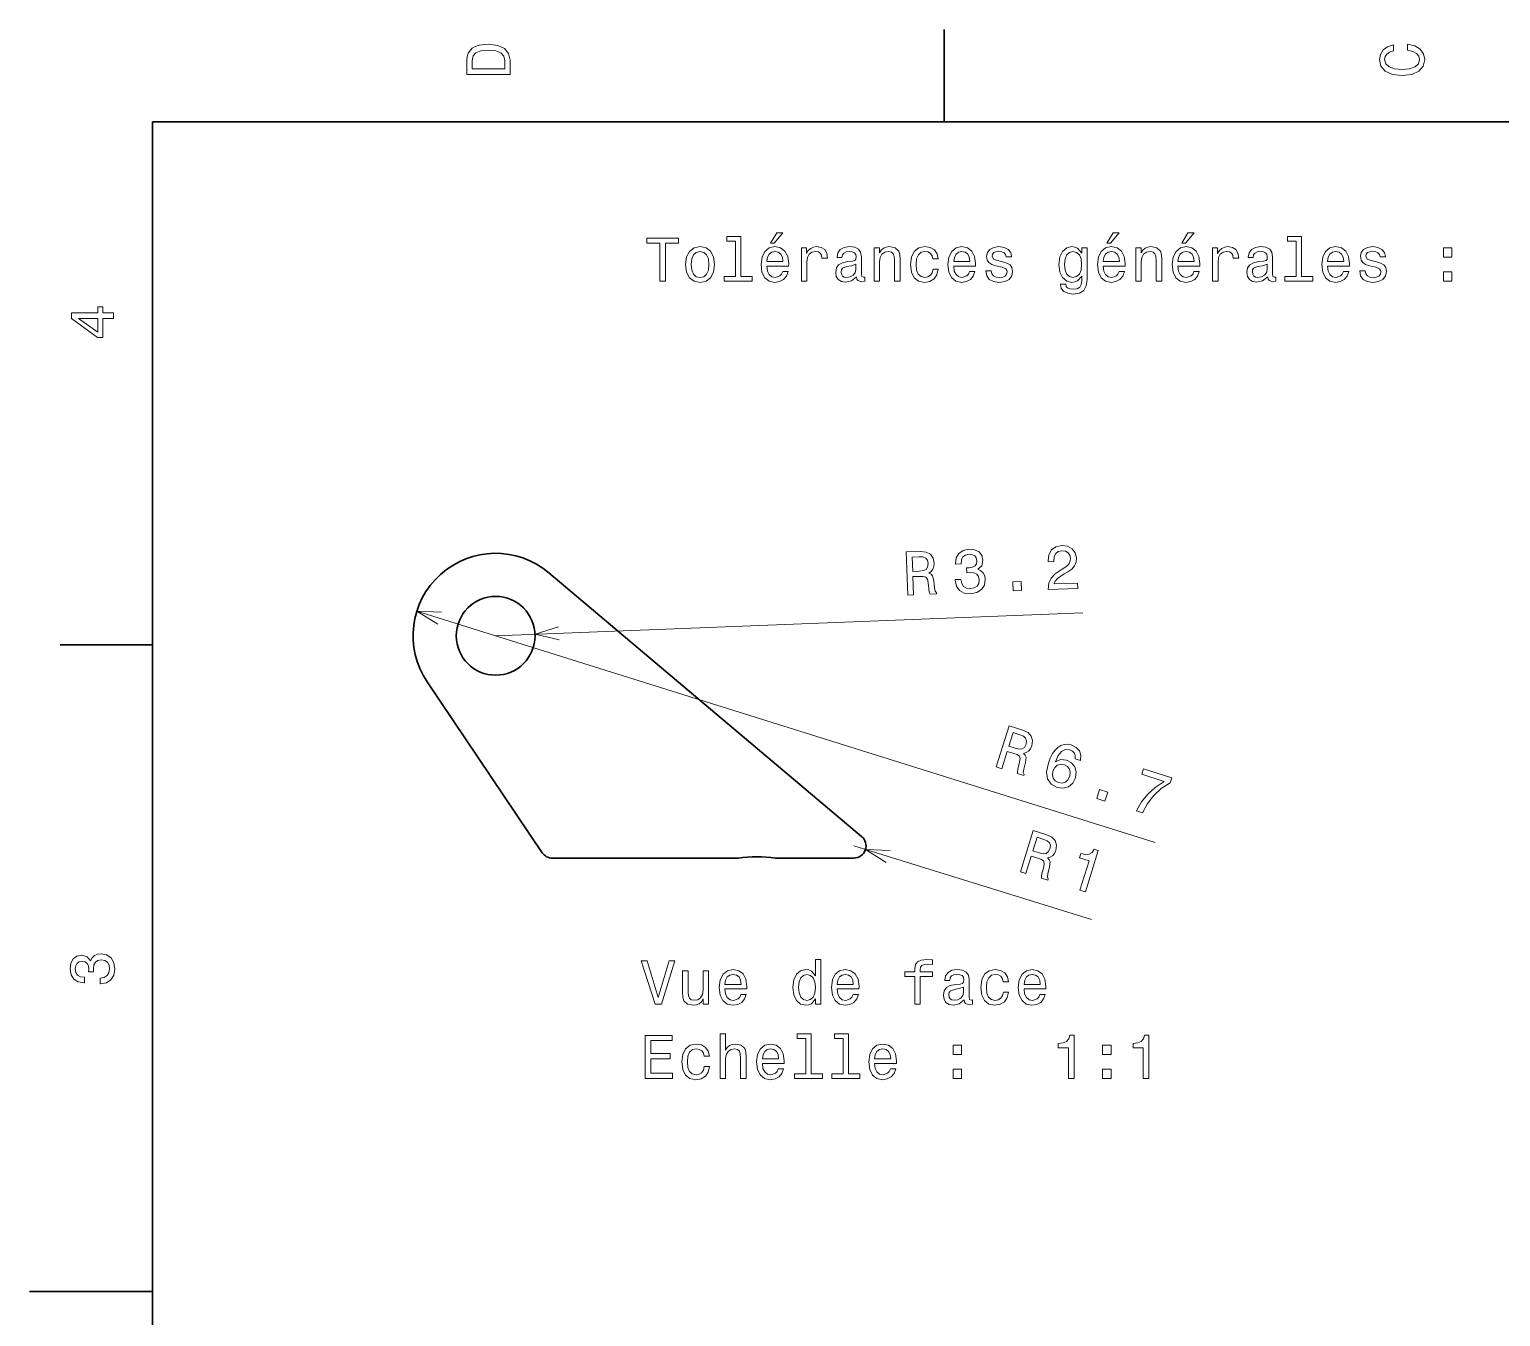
# Model space of a CAD drawing. Extents: x 0 to 297, y 0 to 210.
# Drawn here: x 0 to 119.5, y 103 to 207.5 of the extents above; entities that cross this region are included whole.
import ezdxf

# ---------------------------------------------------------------- set-up
doc = ezdxf.new("R2010")
doc.units = 0

msp = doc.modelspace()

# ---------------------------------------------------------------- linework, layer by layer
at = {"color": 7, "lineweight": 35, "ltscale": 0.1875}
for p, q in [((74.300003, 200), (74.300003, 207.5)), ((10, 157.5), (2.5, 157.5))]:
    msp.add_line(p, q, dxfattribs=at)
at = {"color": 7, "lineweight": 35}
for p, q in [((287, 200), (10, 200)), ((10, 200), (10, 10)), ((42.184326, 163.369812), (67.591187, 141.953857))]:
    msp.add_line(p, q, dxfattribs=at)
at = {"color": 7, "lineweight": 13}
for p, q in [((31.473145, 160.251709), (91.43396, 141.449097)), ((37.866211, 158.246948), (85.562378, 160.110291)), ((66.946777, 141.18927), (86.269165, 135.200623))]:
    msp.add_line(p, q, dxfattribs=at)
at = {"color": 7, "lineweight": 35, "ltscale": 0.418119}
msp.add_line((41.645508, 140.63092), (32.307739, 154.506226), dxfattribs=at)
at = {"color": 7, "lineweight": 35, "ltscale": 0.377591}
msp.add_line((42.475098, 140.18927), (57.578735, 140.18927), dxfattribs=at)
at = {"color": 7, "lineweight": 35, "ltscale": 0.158759}
msp.add_line((60.596436, 140.18927), (66.946777, 140.18927), dxfattribs=at)
at = {"color": 7, "lineweight": 35, "ltscale": 0.25}
msp.add_line((10, 105), (0, 105), dxfattribs=at)
at = {"color": 7, "lineweight": 13}
for points in [[(35.533215, 204.994965), (35.533215, 203.829971), (39.033215, 203.829971), (39.033215, 204.994965), (38.922264, 205.544678), (38.584366, 205.953171), (38.034657, 206.205338), (37.283215, 206.296112), (36.516644, 206.215424), (36.21405, 206.114563), (35.971977, 205.973343), (35.644165, 205.56485), (35.563473, 205.297562)], [(35.951801, 204.959656), (36.027451, 205.342941), (36.259438, 205.605194), (36.672985, 205.761536), (37.283215, 205.811966), (37.873272, 205.756485), (38.286816, 205.600143), (38.533936, 205.332855), (38.614628, 204.959656), (38.614628, 204.298996), (35.951801, 204.298996)], [(111.93206, 205.817017), (112.35569, 205.716141), (112.658287, 205.549713), (112.844887, 205.317734), (112.905403, 205.045395), (112.814629, 204.71759), (112.54229, 204.460388), (112.098488, 204.28891), (111.483215, 204.233429), (110.872986, 204.28891), (110.424141, 204.455338), (110.151802, 204.71254), (110.055984, 205.045395), (110.106415, 205.287476), (110.247627, 205.494247), (110.474571, 205.655624), (110.787247, 205.766571), (110.787247, 206.245682), (110.308144, 206.094391), (109.94503, 205.832138), (109.718086, 205.474075), (109.637398, 205.045395), (109.763474, 204.510818), (110.116501, 204.10231), (110.696472, 203.840057), (111.483215, 203.749283), (112.269958, 203.840057), (112.84993, 204.10231), (113.208, 204.510818), (113.329041, 205.045395), (113.233215, 205.51442), (112.965927, 205.892654), (112.527161, 206.159943), (111.93206, 206.301163)], [(51.201794, 187.052185), (51.665771, 187.052185), (51.665771, 190.128555), (52.72485, 190.128555), (52.72485, 190.552185), (50.137672, 190.552185), (50.137672, 190.128555), (51.201794, 190.128555)], [(57.344444, 190.300018), (57.344444, 187.425385), (56.431622, 187.425385), (56.431622, 187.052185), (58.69603, 187.052185), (58.69603, 187.425385), (57.78825, 187.425385), (57.78825, 190.673218), (56.648479, 190.673218), (56.648479, 190.300018)], [(60.193871, 190.128555), (60.491421, 190.128555), (61.192429, 190.985901), (60.698193, 190.985901)], [(87.518074, 190.128555), (87.815628, 190.128555), (88.516632, 190.985901), (88.0224, 190.985901)], [(93.590118, 190.128555), (93.887665, 190.128555), (94.588676, 190.985901), (94.094437, 190.985901)], [(102.884781, 190.300018), (102.884781, 187.425385), (101.971962, 187.425385), (101.971962, 187.052185), (104.236374, 187.052185), (104.236374, 187.425385), (103.32859, 187.425385), (103.32859, 190.673218), (102.18882, 190.673218), (102.18882, 190.300018)], [(53.294735, 188.403763), (53.375427, 187.788498), (53.607414, 187.33461), (53.975571, 187.052185), (54.469807, 186.95636), (54.959, 187.052185), (55.327156, 187.329559), (55.559143, 187.783447), (55.644878, 188.403763), (55.559143, 189.019043), (55.327156, 189.477982), (54.959, 189.755356), (54.469807, 189.856216), (53.975571, 189.755356), (53.607414, 189.472931), (53.375427, 189.019043)], [(53.748623, 188.408813), (53.794014, 188.862701), (53.935223, 189.190521), (54.16217, 189.392242), (54.469807, 189.462845), (54.7724, 189.392242), (54.999344, 189.195557), (55.140556, 188.862701), (55.190987, 188.408813), (55.140556, 187.949875), (54.999344, 187.61702), (54.7724, 187.415298), (54.469807, 187.349731), (54.16217, 187.415298), (53.935223, 187.61702), (53.794014, 187.949875)], [(59.88623, 188.277695), (61.661449, 188.277695), (61.666492, 188.484467), (61.5858, 189.064438), (61.363899, 189.498154), (61.010872, 189.760391), (60.541851, 189.856216), (60.08292, 189.755356), (59.729893, 189.472931), (59.502949, 189.014008), (59.422256, 188.408813), (59.497906, 187.788498), (59.72485, 187.33461), (60.07283, 187.052185), (60.526722, 186.95636), (60.920094, 187.021927), (61.242859, 187.19339), (61.479893, 187.465729), (61.616058, 187.828842), (61.177299, 187.828842), (61.086521, 187.627106), (60.955399, 187.475815), (60.582199, 187.354782), (60.294735, 187.410248), (60.077873, 187.586761), (59.936665, 187.874237), (59.88623, 188.262558)], [(59.88623, 188.650894), (59.941708, 188.998871), (60.077873, 189.256073), (60.284649, 189.412415), (60.556984, 189.467896), (60.824272, 189.412415), (61.031044, 189.256073), (61.157127, 188.998871), (61.202515, 188.650894)], [(62.700356, 187.052185), (63.144157, 187.052185), (63.144157, 188.600449), (63.189545, 188.973648), (63.325714, 189.240952), (63.547615, 189.402328), (63.845165, 189.457809), (64.06707, 189.422501), (64.233498, 189.32164), (64.334358, 189.150162), (64.369659, 188.918182), (64.818512, 188.918182), (64.757988, 189.326675), (64.591568, 189.619186), (64.314186, 189.7957), (63.935944, 189.856216), (63.678741, 189.815872), (63.456837, 189.715012), (63.260151, 189.543533), (63.103813, 189.311554), (63.103813, 189.760391), (62.700356, 189.760391)], [(67.178741, 187.405212), (67.178741, 187.390076), (67.203957, 187.218613), (67.279602, 187.09758), (67.597328, 187.001755), (67.844444, 187.042099), (67.844444, 187.38504), (67.738541, 187.369904), (67.597328, 187.435471), (67.572113, 187.637207), (67.572113, 189.039215), (67.511597, 189.397293), (67.335083, 189.649445), (67.027443, 189.800751), (66.593727, 189.856216), (66.170097, 189.7957), (65.857414, 189.624237), (65.660728, 189.356934), (65.595169, 189.003922), (65.595169, 188.973648), (65.993584, 188.973648), (66.028885, 189.185471), (66.139832, 189.336761), (66.321396, 189.427551), (66.578598, 189.462845), (66.825714, 189.437637), (67.002228, 189.361984), (67.108139, 189.230865), (67.14344, 189.049301), (67.12326, 188.837494), (67.042572, 188.731583), (66.840843, 188.681152), (66.462601, 188.640808), (66.028885, 188.550018), (65.721245, 188.388641), (65.539688, 188.136475), (65.484215, 187.763275), (65.534645, 187.43042), (65.690987, 187.183304), (65.943146, 187.026962), (66.29113, 186.971497), (66.760155, 187.077408)], [(68.605972, 187.052185), (69.049774, 187.052185), (69.049774, 188.615585), (69.095169, 188.973648), (69.241425, 189.235901), (69.468369, 189.397293), (69.770958, 189.457809), (70.013031, 189.407379), (70.16433, 189.27121), (70.239975, 189.044266), (70.265198, 188.741669), (70.265198, 187.052185), (70.709, 187.052185), (70.709, 188.832443), (70.688828, 189.190521), (70.598053, 189.488068), (70.300499, 189.760391), (69.836517, 189.856216), (69.579315, 189.820923), (69.362457, 189.725098), (69.175858, 189.563705), (69.029602, 189.346848), (69.029602, 189.760391), (68.605972, 189.760391)], [(73.366783, 188.862701), (73.805542, 188.862701), (73.714767, 189.266159), (73.49791, 189.583893), (73.160011, 189.780579), (72.721252, 189.856216), (72.237099, 189.755356), (71.868942, 189.472931), (71.636955, 189.014008), (71.556259, 188.398727), (71.631912, 187.788498), (71.858856, 187.33461), (72.216927, 187.052185), (72.706116, 186.95636), (73.139839, 187.032013), (73.477737, 187.24382), (73.709717, 187.576675), (73.810585, 188.020477), (73.386955, 188.020477), (73.31131, 187.738068), (73.170097, 187.526245), (72.968369, 187.395126), (72.721252, 187.354782), (72.413612, 187.420334), (72.191711, 187.62207), (72.055542, 187.949875), (72.010155, 188.413849), (72.055542, 188.867752), (72.196754, 189.195557), (72.423698, 189.397293), (72.721252, 189.467896), (72.983498, 189.422501), (73.180183, 189.306503), (73.31131, 189.114868)], [(75.066345, 188.277695), (76.841568, 188.277695), (76.846603, 188.484467), (76.765915, 189.064438), (76.544014, 189.498154), (76.190987, 189.760391), (75.72197, 189.856216), (75.263031, 189.755356), (74.910011, 189.472931), (74.68306, 189.014008), (74.602371, 188.408813), (74.678024, 187.788498), (74.904968, 187.33461), (75.252945, 187.052185), (75.706841, 186.95636), (76.100212, 187.021927), (76.422974, 187.19339), (76.660011, 187.465729), (76.796173, 187.828842), (76.357414, 187.828842), (76.266632, 187.627106), (76.135513, 187.475815), (75.762314, 187.354782), (75.474854, 187.410248), (75.257996, 187.586761), (75.116783, 187.874237), (75.066345, 188.262558)], [(75.066345, 188.650894), (75.121826, 188.998871), (75.257996, 189.256073), (75.464767, 189.412415), (75.737099, 189.467896), (76.004387, 189.412415), (76.211159, 189.256073), (76.337242, 188.998871), (76.382629, 188.650894)], [(79.040413, 188.630722), (78.61174, 188.731583), (78.294014, 188.84758), (78.18811, 189.08461), (78.218369, 189.251038), (78.324272, 189.37207), (78.495743, 189.447723), (78.742859, 189.477982), (78.979889, 189.447723), (79.166489, 189.356934), (79.287529, 189.220779), (79.337959, 189.039215), (79.771683, 189.039215), (79.771683, 189.049301), (79.69603, 189.377106), (79.489258, 189.634323), (79.166489, 189.7957), (78.742859, 189.856216), (78.314186, 189.7957), (78.001511, 189.629272), (77.804825, 189.382156), (77.744301, 189.069473), (77.789688, 188.766876), (77.930901, 188.555069), (78.162888, 188.403763), (78.500786, 188.297867), (78.995026, 188.176819), (79.297615, 188.050751), (79.378311, 187.949875), (79.408569, 187.798584), (79.363174, 187.611984), (79.242142, 187.470779), (79.045456, 187.37999), (78.783203, 187.349731), (78.505829, 187.37999), (78.3041, 187.485901), (78.167931, 187.657379), (78.112457, 187.894409), (77.683784, 187.894409), (77.754387, 187.490952), (77.961159, 187.198441), (78.288971, 187.021927), (78.742859, 186.95636), (79.216927, 187.021927), (79.564911, 187.198441), (79.776718, 187.480865), (79.852371, 187.849014), (79.796898, 188.166733), (79.640556, 188.383591), (79.383347, 188.524811)], [(85.894157, 187.173218), (85.894157, 189.760391), (85.47052, 189.760391), (85.47052, 189.32164), (85.122543, 189.720047), (84.910721, 189.820923), (84.673691, 189.856216), (84.245026, 189.755356), (83.91217, 189.472931), (83.695313, 189.019043), (83.619659, 188.408813), (83.695313, 187.793533), (83.91217, 187.339645), (84.245026, 187.052185), (84.673691, 186.95636), (84.915771, 186.991669), (85.1175, 187.082443), (85.47052, 187.465729), (85.47052, 187.082443), (85.430176, 186.779846), (85.319229, 186.562988), (85.107407, 186.436905), (84.789688, 186.391525), (84.512314, 186.421783), (84.315628, 186.497437), (84.199631, 186.628555), (84.16433, 186.805069), (83.735657, 186.805069), (83.735657, 186.784897), (83.801216, 186.462128), (84.002945, 186.220047), (84.325714, 186.063705), (84.764473, 186.00824), (85.288971, 186.083893), (85.636948, 186.2957), (85.833633, 186.663864)], [(84.078598, 188.408813), (84.123978, 188.857666), (84.260147, 189.190521), (84.47197, 189.387207), (84.754387, 189.457809), (85.051941, 189.387207), (85.273834, 189.190521), (85.410004, 188.857666), (85.460434, 188.408813), (85.410004, 187.949875), (85.273834, 187.62207), (85.051941, 187.420334), (84.754387, 187.354782), (84.47197, 187.420334), (84.260147, 187.62207), (84.123978, 187.954926)], [(87.210434, 188.277695), (88.985657, 188.277695), (88.990692, 188.484467), (88.910004, 189.064438), (88.688103, 189.498154), (88.335075, 189.760391), (87.866058, 189.856216), (87.40712, 189.755356), (87.054092, 189.472931), (86.827148, 189.014008), (86.74646, 188.408813), (86.822113, 187.788498), (87.049057, 187.33461), (87.397034, 187.052185), (87.850922, 186.95636), (88.244301, 187.021927), (88.567062, 187.19339), (88.804092, 187.465729), (88.940262, 187.828842), (88.501503, 187.828842), (88.410721, 187.627106), (88.279602, 187.475815), (87.906403, 187.354782), (87.618942, 187.410248), (87.402084, 187.586761), (87.260864, 187.874237), (87.210434, 188.262558)], [(87.210434, 188.650894), (87.265915, 188.998871), (87.402084, 189.256073), (87.608856, 189.412415), (87.881187, 189.467896), (88.148483, 189.412415), (88.355255, 189.256073), (88.481331, 188.998871), (88.526718, 188.650894)], [(89.858131, 187.052185), (90.301933, 187.052185), (90.301933, 188.615585), (90.347321, 188.973648), (90.493576, 189.235901), (90.72052, 189.397293), (91.023117, 189.457809), (91.26519, 189.407379), (91.416489, 189.27121), (91.492142, 189.044266), (91.517349, 188.741669), (91.517349, 187.052185), (91.961159, 187.052185), (91.961159, 188.832443), (91.940979, 189.190521), (91.850204, 189.488068), (91.552658, 189.760391), (91.088684, 189.856216), (90.831474, 189.820923), (90.614616, 189.725098), (90.428017, 189.563705), (90.281761, 189.346848), (90.281761, 189.760391), (89.858131, 189.760391)], [(93.282486, 188.277695), (95.057693, 188.277695), (95.062744, 188.484467), (94.982048, 189.064438), (94.760147, 189.498154), (94.40712, 189.760391), (93.938103, 189.856216), (93.479172, 189.755356), (93.126144, 189.472931), (92.8992, 189.014008), (92.818504, 188.408813), (92.89415, 187.788498), (93.121094, 187.33461), (93.469086, 187.052185), (93.922974, 186.95636), (94.316345, 187.021927), (94.639114, 187.19339), (94.876144, 187.465729), (95.012314, 187.828842), (94.573547, 187.828842), (94.482773, 187.627106), (94.351646, 187.475815), (93.978447, 187.354782), (93.690979, 187.410248), (93.474121, 187.586761), (93.332916, 187.874237), (93.282486, 188.262558)], [(93.282486, 188.650894), (93.337952, 188.998871), (93.474121, 189.256073), (93.680893, 189.412415), (93.953232, 189.467896), (94.22052, 189.412415), (94.427292, 189.256073), (94.553375, 188.998871), (94.598763, 188.650894)], [(96.096603, 187.052185), (96.540405, 187.052185), (96.540405, 188.600449), (96.5858, 188.973648), (96.721962, 189.240952), (96.943863, 189.402328), (97.241409, 189.457809), (97.463318, 189.422501), (97.629745, 189.32164), (97.730606, 189.150162), (97.765915, 188.918182), (98.214752, 188.918182), (98.154236, 189.326675), (97.987808, 189.619186), (97.710434, 189.7957), (97.332191, 189.856216), (97.074989, 189.815872), (96.853088, 189.715012), (96.656403, 189.543533), (96.500061, 189.311554), (96.500061, 189.760391), (96.096603, 189.760391)], [(100.574982, 187.405212), (100.574982, 187.390076), (100.600204, 187.218613), (100.67585, 187.09758), (100.993576, 187.001755), (101.240692, 187.042099), (101.240692, 187.38504), (101.134781, 187.369904), (100.993576, 187.435471), (100.968353, 187.637207), (100.968353, 189.039215), (100.907837, 189.397293), (100.731323, 189.649445), (100.423691, 189.800751), (99.989975, 189.856216), (99.566345, 189.7957), (99.253662, 189.624237), (99.056976, 189.356934), (98.991409, 189.003922), (98.991409, 188.973648), (99.389832, 188.973648), (99.425133, 189.185471), (99.536087, 189.336761), (99.717636, 189.427551), (99.974838, 189.462845), (100.221962, 189.437637), (100.398476, 189.361984), (100.504379, 189.230865), (100.539688, 189.049301), (100.519516, 188.837494), (100.43882, 188.731583), (100.237091, 188.681152), (99.858849, 188.640808), (99.425133, 188.550018), (99.117493, 188.388641), (98.935944, 188.136475), (98.880463, 187.763275), (98.930893, 187.43042), (99.087234, 187.183304), (99.339401, 187.026962), (99.687378, 186.971497), (100.156403, 187.077408)], [(105.426575, 188.277695), (107.201782, 188.277695), (107.206833, 188.484467), (107.126137, 189.064438), (106.904236, 189.498154), (106.551208, 189.760391), (106.082191, 189.856216), (105.62326, 189.755356), (105.270233, 189.472931), (105.043289, 189.014008), (104.962593, 188.408813), (105.038239, 187.788498), (105.265182, 187.33461), (105.613174, 187.052185), (106.067062, 186.95636), (106.460434, 187.021927), (106.783203, 187.19339), (107.020233, 187.465729), (107.156403, 187.828842), (106.717636, 187.828842), (106.626862, 187.627106), (106.495735, 187.475815), (106.122536, 187.354782), (105.835068, 187.410248), (105.61821, 187.586761), (105.477005, 187.874237), (105.426575, 188.262558)], [(105.426575, 188.650894), (105.48204, 188.998871), (105.61821, 189.256073), (105.824982, 189.412415), (106.097321, 189.467896), (106.364609, 189.412415), (106.571381, 189.256073), (106.697464, 188.998871), (106.742851, 188.650894)], [(109.400635, 188.630722), (108.971954, 188.731583), (108.654236, 188.84758), (108.548325, 189.08461), (108.578583, 189.251038), (108.684494, 189.37207), (108.855965, 189.447723), (109.103081, 189.477982), (109.340118, 189.447723), (109.526718, 189.356934), (109.647751, 189.220779), (109.698181, 189.039215), (110.131897, 189.039215), (110.131897, 189.049301), (110.056252, 189.377106), (109.84948, 189.634323), (109.526718, 189.7957), (109.103081, 189.856216), (108.674408, 189.7957), (108.361725, 189.629272), (108.165039, 189.382156), (108.104523, 189.069473), (108.149918, 188.766876), (108.291122, 188.555069), (108.523109, 188.403763), (108.861008, 188.297867), (109.35524, 188.176819), (109.657837, 188.050751), (109.738525, 187.949875), (109.768784, 187.798584), (109.723404, 187.611984), (109.602364, 187.470779), (109.405678, 187.37999), (109.143433, 187.349731), (108.866051, 187.37999), (108.664322, 187.485901), (108.528152, 187.657379), (108.472679, 187.894409), (108.044006, 187.894409), (108.114609, 187.490952), (108.321381, 187.198441), (108.649193, 187.021927), (109.103081, 186.95636), (109.577148, 187.021927), (109.925125, 187.198441), (110.136948, 187.480865), (110.212593, 187.849014), (110.15712, 188.166733), (110.000778, 188.383591), (109.743576, 188.524811)], [(114.842278, 189.008957), (115.538239, 189.008957), (115.538239, 189.760391), (114.842278, 189.760391)], [(67.128311, 188.000305), (67.067787, 187.738068), (66.906403, 187.536331), (66.66433, 187.405212), (66.366783, 187.359818), (66.17514, 187.38504), (66.038971, 187.465729), (65.953232, 187.606934), (65.928024, 187.803619), (65.948196, 187.980133), (66.028885, 188.106216), (66.351654, 188.247437), (66.760155, 188.307953), (67.128311, 188.428986)], [(100.524551, 188.000305), (100.464035, 187.738068), (100.302658, 187.536331), (100.060577, 187.405212), (99.763031, 187.359818), (99.571381, 187.38504), (99.435219, 187.465729), (99.349487, 187.606934), (99.324265, 187.803619), (99.344437, 187.980133), (99.425133, 188.106216), (99.747894, 188.247437), (100.156403, 188.307953), (100.524551, 188.428986)], [(114.842278, 187.052185), (115.538239, 187.052185), (115.538239, 187.803619), (114.842278, 187.803619)], [(6.833213, 184.02739), (6.833213, 184.481277), (5.965778, 184.481277), (5.965778, 184.98056), (5.56232, 184.98056), (5.56232, 184.481277), (3.408862, 184.481277), (3.408862, 184.022339), (5.521974, 182.489197), (5.965778, 182.489197), (5.965778, 184.02739)], [(5.56232, 182.912827), (3.993876, 184.02739), (5.56232, 184.02739)], [(71.34436, 161.556396), (71.812988, 161.574707), (71.755371, 163.051208), (72.234131, 163.069946), (72.587402, 163.068604), (72.81189, 163.006714), (72.939331, 162.845093), (73.001343, 162.549744), (73.044312, 162.097229), (73.086182, 161.801086), (73.153564, 161.627075), (73.682617, 161.647705), (73.678955, 161.743469), (73.557495, 161.880066), (73.506958, 162.140503), (73.449585, 162.703552), (73.347534, 163.118469), (73.226563, 163.244995), (73.041382, 163.333618), (73.238037, 163.467468), (73.372314, 163.649353), (73.454346, 163.874634), (73.474121, 164.142944), (73.387085, 164.563477), (73.173096, 164.873108), (72.833008, 165.051575), (72.376831, 165.099365), (71.207764, 165.053711)], [(75.188232, 162.806824), (75.189697, 162.771545), (75.289185, 162.290955), (75.540161, 161.937378), (75.922119, 161.720093), (76.419434, 161.653748), (76.940063, 161.759888), (77.324585, 161.996948), (77.562744, 162.359558), (77.635742, 162.81665), (77.58374, 163.112427), (77.463501, 163.349976), (77.27478, 163.529358), (77.027588, 163.655945), (77.344482, 163.940857), (77.443481, 164.378784), (77.352539, 164.768921), (77.124268, 165.057739), (76.76416, 165.230408), (76.277832, 165.277039), (75.827393, 165.178711), (75.488403, 164.943359), (75.275391, 164.581787), (75.21814, 164.110168), (75.219482, 164.07489), (75.667969, 164.092407), (75.695679, 164.416504), (75.817627, 164.653442), (76.023804, 164.802795), (76.319214, 164.864807), (76.582764, 164.834717), (76.778442, 164.736389), (76.901001, 164.56958), (76.955444, 164.339539), (76.919678, 164.09082), (76.805298, 163.9198), (76.597534, 163.81073), (76.311523, 163.769287), (76.114746, 163.766663), (76.130371, 163.36853), (76.376831, 163.388245), (76.696045, 163.355286), (76.937622, 163.243591), (77.086426, 163.052612), (77.146851, 162.797546), (77.102905, 162.503113), (76.96521, 162.280701), (76.738647, 162.135559), (76.433105, 162.078247), (76.113647, 162.116211), (75.875854, 162.258362), (75.720337, 162.494507), (75.651855, 162.824951)], [(82.737793, 162.001465), (85.141479, 162.095337), (85.124634, 162.528748), (83.224854, 162.454529), (83.321411, 162.695496), (83.495117, 162.899109), (84.040527, 163.278809), (84.331909, 163.441589), (84.656128, 163.671265), (84.883057, 163.932495), (85.007568, 164.235107), (85.044678, 164.574768), (84.942505, 164.99469), (84.692627, 165.318054), (84.321533, 165.515503), (83.849976, 165.572815), (83.369507, 165.468262), (83.010864, 165.217041), (82.788818, 164.829834), (82.727661, 164.327759), (82.730469, 164.257202), (83.188965, 164.275146), (83.1875, 164.31543), (83.21936, 164.659912), (83.345581, 164.917175), (83.55603, 165.086914), (83.841064, 165.153564), (84.135376, 165.114563), (84.356934, 164.99707), (84.505737, 164.80603), (84.565796, 164.561096), (84.539551, 164.327881), (84.451538, 164.127625), (84.296997, 163.949951), (84.081055, 163.7901), (83.790039, 163.617249), (83.308472, 163.285522), (82.973755, 162.939331), (82.782837, 162.528137), (82.737183, 162.016602)], [(72.262573, 164.665894), (72.571167, 164.647705), (72.791626, 164.560425), (72.93457, 164.389343), (72.990723, 164.113953), (72.951782, 163.819702), (72.822632, 163.638), (72.59436, 163.538208), (72.277832, 163.50061), (71.738647, 163.479553), (71.693115, 164.643677)], [(79.886597, 161.890076), (80.582031, 161.917236), (80.552612, 162.668152), (79.857178, 162.640991)], [(78.529907, 147.591675), (78.977417, 147.451294), (79.419556, 148.861267), (79.876709, 148.717896), (80.208984, 148.597839), (80.399658, 148.464111), (80.465332, 148.269043), (80.424438, 147.970032), (80.312744, 147.529419), (80.252563, 147.23645), (80.257446, 147.049927), (80.762695, 146.891479), (80.791382, 146.98291), (80.723022, 147.152344), (80.762939, 147.414673), (80.898315, 147.964172), (80.941772, 148.389221), (80.870239, 148.549072), (80.725708, 148.694824), (80.955933, 148.754761), (81.143433, 148.88092), (81.296509, 149.065491), (81.405396, 149.311523), (81.464722, 149.736877), (81.36731, 150.100403), (81.107056, 150.382813), (80.693604, 150.581238), (79.577148, 150.931274)], [(80.440186, 150.211426), (80.724731, 150.090454), (80.902954, 149.934143), (80.97998, 149.724976), (80.940308, 149.446716), (80.804688, 149.182739), (80.621948, 149.055054), (80.373413, 149.037842), (80.062744, 149.108826), (79.547852, 149.270325), (79.896362, 150.381897)], [(85.374146, 148.125061), (85.404907, 148.543518), (85.283569, 148.898621), (85.013794, 149.184082), (84.609985, 149.379456), (84.31543, 149.434814), (84.041382, 149.420349), (83.778076, 149.33905), (83.528809, 149.184692), (83.301392, 148.965271), (83.094482, 148.676025), (82.907837, 148.317017), (82.754272, 147.894775), (82.617065, 147.187317), (82.697388, 146.617676), (82.984009, 146.200134), (83.472046, 145.936096), (83.965942, 145.876343), (84.392944, 145.990845), (84.735596, 146.274536), (84.959351, 146.701233), (85.020874, 147.184021), (84.909668, 147.604736), (84.637451, 147.933228), (84.238037, 148.143005), (83.750732, 148.190125), (83.322998, 148.022949), (83.561279, 148.529663), (83.834473, 148.861572), (84.141113, 149.013794), (84.492554, 148.988159), (84.721069, 148.874207), (84.872192, 148.71582), (84.939697, 148.509644), (84.931396, 148.263855)], [(84.490967, 146.842773), (84.343018, 146.556213), (84.135864, 146.367493), (83.870972, 146.281372), (83.586426, 146.317749), (83.317627, 146.454956), (83.147827, 146.671997), (83.080688, 146.946777), (83.132446, 147.263489), (83.27417, 147.546753), (83.479858, 147.730713), (83.74646, 147.805664), (84.061401, 147.765015), (84.304688, 147.630615), (84.467773, 147.426147), (84.531616, 147.157715)], [(89.914917, 144.021484), (90.401001, 143.86908), (90.808716, 144.613281), (91.32019, 145.266846), (91.930542, 145.831238), (92.647827, 146.314575), (92.773071, 146.713989), (90.4823, 147.432312), (90.345093, 146.994385), (92.173706, 146.420959), (91.440552, 145.937317), (90.828491, 145.384033), (90.32312, 144.749756)], [(86.68689, 145.033691), (87.350952, 144.825439), (87.575806, 145.54248), (86.911743, 145.750732)], [(80.482056, 139.088074), (80.930054, 138.949219), (81.367554, 140.360657), (81.825195, 140.218811), (82.157837, 140.099854), (82.348877, 139.966736), (82.415283, 139.771912), (82.375366, 139.472778), (82.265015, 139.031799), (82.205933, 138.738586), (82.211426, 138.552063), (82.717285, 138.395325), (82.745605, 138.486877), (82.676636, 138.656067), (82.715698, 138.918518), (82.849243, 139.468506), (82.891235, 139.893677), (82.819214, 140.053284), (82.674194, 140.198547), (82.904175, 140.259277), (83.091309, 140.386047), (83.243774, 140.571167), (83.351807, 140.817505), (83.40979, 141.243042), (83.311157, 141.606262), (83.049927, 141.887817), (82.635742, 142.084839), (81.518188, 142.431213)], [(82.383667, 141.714172), (82.668579, 141.594177), (82.84729, 141.438477), (82.925049, 141.229553), (82.886353, 140.951172), (82.751587, 140.686707), (82.569214, 140.558411), (82.320801, 140.540405), (82.009888, 140.610352), (81.494385, 140.770142), (81.839233, 141.882874)], [(85.324585, 137.587219), (85.762817, 137.451416), (86.806519, 140.818604), (86.478882, 140.920105), (86.301147, 140.653137), (86.066528, 140.509399), (85.765747, 140.475891), (85.387817, 140.550842), (85.281616, 140.208801), (86.062134, 139.966919)], [(5.73379, 129.979111), (5.769093, 129.979111), (6.253242, 130.059799), (6.616354, 130.296829), (6.848343, 130.670029), (6.934078, 131.164276), (6.848343, 131.688766), (6.626441, 132.082138), (6.273415, 132.334305), (5.819525, 132.425079), (5.521974, 132.384735), (5.279899, 132.273788), (5.0933, 132.092224), (4.957133, 131.850143), (4.684798, 132.177963), (4.251081, 132.293961), (3.857709, 132.218307), (3.560158, 132.00145), (3.373559, 131.648422), (3.307997, 131.164276), (3.388689, 130.710388), (3.610591, 130.362396), (3.963617, 130.135452), (4.432637, 130.059799), (4.46794, 130.059799), (4.46794, 130.508652), (4.145173, 130.548996), (3.913184, 130.680115), (3.771974, 130.891937), (3.721542, 131.189484), (3.761888, 131.451736), (3.867795, 131.643372), (4.039265, 131.759369), (4.271254, 131.804764), (4.518372, 131.759369), (4.684798, 131.638336), (4.785663, 131.426514), (4.815922, 131.139053), (4.810879, 130.942368), (5.209294, 130.942368), (5.199208, 131.189484), (5.244596, 131.507217), (5.365634, 131.744247), (5.56232, 131.885452), (5.819525, 131.935883), (6.112032, 131.880417), (6.328891, 131.734161), (6.465058, 131.502167), (6.510447, 131.194534), (6.460014, 130.876801), (6.308718, 130.644821), (6.066643, 130.498566), (5.73379, 130.443085)], [(51.951931, 131.837631), (51.074409, 128.857071), (50.171669, 131.837631), (49.692562, 131.837631), (50.822247, 128.332581), (51.326569, 128.332581), (52.431038, 131.837631)], [(63.838818, 128.751175), (63.838818, 128.332581), (64.282623, 128.332581), (64.282623, 131.953613), (63.843861, 131.953613), (63.843861, 130.627243), (63.505966, 131.010529), (63.299194, 131.101318), (63.06216, 131.136612), (62.633484, 131.035751), (62.300632, 130.753326), (62.083775, 130.299438), (62.008125, 129.689209), (62.083775, 129.078979), (62.300632, 128.620041), (62.633484, 128.332581), (63.06216, 128.236755), (63.299194, 128.272064), (63.511009, 128.362839)], [(71.897896, 130.571777), (71.897896, 128.332581), (72.341705, 128.332581), (72.341705, 130.571777), (73.350342, 130.571777), (73.350342, 130.950012), (72.341705, 130.950012), (72.341705, 131.11644), (72.376999, 131.318176), (72.492996, 131.454346), (72.689682, 131.535034), (72.972107, 131.565292), (73.350342, 131.54512), (73.350342, 131.928406), (72.871239, 131.953613), (72.437523, 131.908234), (72.134926, 131.772064), (71.953369, 131.535034), (71.897896, 131.197128), (71.897896, 130.950012), (71.085938, 130.950012), (71.085938, 130.571777)], [(55.154381, 131.040787), (54.710575, 131.040787), (54.710575, 129.477386), (54.660141, 129.114288), (54.513889, 128.852036), (54.286945, 128.690643), (53.989395, 128.640213), (53.752361, 128.680557), (53.601067, 128.801605), (53.515331, 129.008377), (53.495159, 129.300873), (53.495159, 131.040787), (53.051353, 131.040787), (53.051353, 129.260529), (53.066483, 128.902466), (53.162304, 128.604919), (53.454811, 128.332581), (53.923832, 128.236755), (54.175995, 128.272064), (54.392853, 128.362839), (54.579453, 128.51918), (54.730747, 128.746124), (54.730747, 128.332581), (55.154381, 128.332581)], [(56.490833, 129.55809), (58.266052, 129.55809), (58.271095, 129.764862), (58.190403, 130.344833), (57.968498, 130.778549), (57.615475, 131.040787), (57.146454, 131.136612), (56.687519, 131.035751), (56.334496, 130.753326), (56.107548, 130.294403), (56.026859, 129.689209), (56.102505, 129.068893), (56.329453, 128.615005), (56.677433, 128.332581), (57.131325, 128.236755), (57.524696, 128.302322), (57.847462, 128.473785), (58.084496, 128.746124), (58.220661, 129.109238), (57.781902, 129.109238), (57.691124, 128.907501), (57.559998, 128.75621), (57.186798, 128.635178), (56.899338, 128.690643), (56.682476, 128.867157), (56.541267, 129.154633), (56.490833, 129.542953)], [(56.490833, 129.93129), (56.54631, 130.279266), (56.682476, 130.536469), (56.889252, 130.69281), (57.161583, 130.748291), (57.428875, 130.69281), (57.635647, 130.536469), (57.761726, 130.279266), (57.807117, 129.93129)], [(63.13781, 130.738205), (63.430317, 130.667603), (63.652218, 130.470917), (63.78334, 130.143097), (63.833775, 129.689209), (63.78334, 129.23027), (63.652218, 128.902466), (63.430317, 128.700729), (63.13781, 128.635178), (62.860432, 128.700729), (62.648617, 128.902466), (62.507404, 129.235321), (62.462017, 129.689209), (62.507404, 130.138062), (62.648617, 130.465866), (62.860432, 130.667603)], [(65.598907, 129.55809), (67.374123, 129.55809), (67.379166, 129.764862), (67.29847, 130.344833), (67.076569, 130.778549), (66.723541, 131.040787), (66.254524, 131.136612), (65.795593, 131.035751), (65.442566, 130.753326), (65.215622, 130.294403), (65.134926, 129.689209), (65.210579, 129.068893), (65.437523, 128.615005), (65.785507, 128.332581), (66.239395, 128.236755), (66.632767, 128.302322), (66.955536, 128.473785), (67.192566, 128.746124), (67.328735, 129.109238), (66.889969, 129.109238), (66.799194, 128.907501), (66.668068, 128.75621), (66.294868, 128.635178), (66.007408, 128.690643), (65.790543, 128.867157), (65.649338, 129.154633), (65.598907, 129.542953)], [(65.598907, 129.93129), (65.654381, 130.279266), (65.790543, 130.536469), (65.997314, 130.69281), (66.269653, 130.748291), (66.536942, 130.69281), (66.743713, 130.536469), (66.869797, 130.279266), (66.915184, 129.93129)], [(75.927437, 128.685608), (75.927437, 128.670471), (75.952652, 128.499008), (76.028297, 128.377975), (76.346024, 128.28215), (76.59314, 128.322495), (76.59314, 128.665436), (76.487228, 128.650299), (76.346024, 128.715866), (76.320808, 128.917603), (76.320808, 130.319611), (76.260284, 130.677689), (76.083771, 130.92984), (75.776138, 131.081146), (75.342422, 131.136612), (74.918793, 131.076096), (74.60611, 130.904633), (74.409424, 130.637329), (74.343857, 130.284317), (74.343857, 130.254044), (74.742279, 130.254044), (74.77758, 130.465866), (74.888527, 130.617157), (75.070084, 130.707947), (75.327293, 130.74324), (75.574409, 130.718033), (75.750923, 130.64238), (75.856827, 130.511261), (75.892136, 130.329697), (75.871964, 130.117889), (75.791267, 130.011978), (75.589539, 129.961548), (75.211296, 129.921204), (74.77758, 129.830414), (74.46994, 129.669037), (74.288383, 129.41687), (74.23291, 129.043671), (74.28334, 128.710815), (74.439682, 128.463699), (74.691841, 128.307358), (75.039825, 128.251892), (75.50885, 128.357803)], [(79.079453, 130.143097), (79.518211, 130.143097), (79.427429, 130.546555), (79.210571, 130.864288), (78.872681, 131.060974), (78.433914, 131.136612), (77.949768, 131.035751), (77.581612, 130.753326), (77.349625, 130.294403), (77.268936, 129.679123), (77.344582, 129.068893), (77.571526, 128.615005), (77.929596, 128.332581), (78.418793, 128.236755), (78.852509, 128.312408), (79.190399, 128.524216), (79.422394, 128.857071), (79.523254, 129.300873), (79.099625, 129.300873), (79.023972, 129.018463), (78.882767, 128.806641), (78.681038, 128.675522), (78.433914, 128.635178), (78.126282, 128.700729), (77.904381, 128.902466), (77.768211, 129.23027), (77.722824, 129.694244), (77.768211, 130.148148), (77.909424, 130.475952), (78.136368, 130.677689), (78.433914, 130.748291), (78.696167, 130.702896), (78.892853, 130.586899), (79.023972, 130.395264)], [(80.779022, 129.55809), (82.55423, 129.55809), (82.55928, 129.764862), (82.478584, 130.344833), (82.256683, 130.778549), (81.903656, 131.040787), (81.434639, 131.136612), (80.975708, 131.035751), (80.622681, 130.753326), (80.395737, 130.294403), (80.315041, 129.689209), (80.390686, 129.068893), (80.61763, 128.615005), (80.965622, 128.332581), (81.41951, 128.236755), (81.812881, 128.302322), (82.135651, 128.473785), (82.372681, 128.746124), (82.50885, 129.109238), (82.070084, 129.109238), (81.979309, 128.907501), (81.848183, 128.75621), (81.474983, 128.635178), (81.187515, 128.690643), (80.970657, 128.867157), (80.829453, 129.154633), (80.779022, 129.542953)], [(80.779022, 129.93129), (80.834496, 130.279266), (80.970657, 130.536469), (81.177429, 130.69281), (81.449768, 130.748291), (81.717056, 130.69281), (81.923828, 130.536469), (82.049911, 130.279266), (82.095299, 129.93129)], [(75.876999, 129.280701), (75.816483, 129.018463), (75.655098, 128.816727), (75.413025, 128.685608), (75.115479, 128.640213), (74.923828, 128.665436), (74.787666, 128.746124), (74.701935, 128.887329), (74.676712, 129.084015), (74.696884, 129.260529), (74.77758, 129.386612), (75.100342, 129.527832), (75.50885, 129.588348), (75.876999, 129.709381)], [(50.015331, 122.285751), (52.234352, 122.285751), (52.234352, 122.709381), (50.479309, 122.709381), (50.479309, 123.894539), (52.042709, 123.894539), (52.042709, 124.313126), (50.479309, 124.313126), (50.479309, 125.362122), (52.194004, 125.362122), (52.194004, 125.785751), (50.015331, 125.785751)], [(56.102505, 122.285751), (56.54631, 122.285751), (56.54631, 123.849152), (56.591698, 124.207222), (56.737953, 124.469467), (56.964897, 124.630852), (57.26749, 124.691368), (57.509567, 124.640938), (57.660866, 124.504768), (57.736511, 124.277824), (57.761726, 123.975235), (57.761726, 122.285751), (58.205532, 122.285751), (58.205532, 124.06601), (58.18536, 124.42408), (58.094582, 124.721634), (57.797031, 124.993965), (57.333054, 125.089783), (57.080894, 125.054482), (56.864033, 124.958664), (56.682476, 124.807365), (56.54631, 124.600594), (56.54631, 125.906792), (56.102505, 125.906792)], [(63.057117, 125.533592), (63.057117, 122.658951), (62.144295, 122.658951), (62.144295, 122.285751), (64.408699, 122.285751), (64.408699, 122.658951), (63.500923, 122.658951), (63.500923, 125.906792), (62.361153, 125.906792), (62.361153, 125.533592)], [(66.09314, 125.533592), (66.09314, 122.658951), (65.180313, 122.658951), (65.180313, 122.285751), (67.444725, 122.285751), (67.444725, 122.658951), (66.536942, 122.658951), (66.536942, 125.906792), (65.397171, 125.906792), (65.397171, 125.533592)], [(84.379883, 122.285751), (84.838814, 122.285751), (84.838814, 125.810966), (84.49588, 125.810966), (84.405098, 125.503334), (84.223541, 125.296555), (83.946167, 125.175522), (83.562881, 125.135178), (83.562881, 124.777107), (84.379883, 124.777107)], [(90.451927, 122.285751), (90.910858, 122.285751), (90.910858, 125.810966), (90.567917, 125.810966), (90.477142, 125.503334), (90.295586, 125.296555), (90.018204, 125.175522), (89.634918, 125.135178), (89.634918, 124.777107), (90.451927, 124.777107)], [(54.791267, 124.096268), (55.230026, 124.096268), (55.139252, 124.499725), (54.92239, 124.817451), (54.584496, 125.014137), (54.145733, 125.089783), (53.661583, 124.988922), (53.293427, 124.706497), (53.06144, 124.247566), (52.980747, 123.632294), (53.056396, 123.022064), (53.28334, 122.568169), (53.641411, 122.285751), (54.130604, 122.189934), (54.564323, 122.265579), (54.902218, 122.477394), (55.134205, 122.810249), (55.235069, 123.254051), (54.81144, 123.254051), (54.73579, 122.971634), (54.594582, 122.759811), (54.392853, 122.628693), (54.145733, 122.588348), (53.838097, 122.653908), (53.616196, 122.855637), (53.480026, 123.183449), (53.434639, 123.647423), (53.480026, 124.101311), (53.621239, 124.429123), (53.848183, 124.630852), (54.145733, 124.701454), (54.407982, 124.656067), (54.604668, 124.540077), (54.73579, 124.348434)], [(59.526855, 123.511253), (61.302074, 123.511253), (61.307117, 123.718025), (61.226425, 124.297997), (61.004524, 124.73172), (60.651497, 124.993965), (60.182476, 125.089783), (59.723545, 124.988922), (59.370518, 124.706497), (59.143574, 124.247566), (59.062881, 123.64238), (59.138531, 123.022064), (59.365475, 122.568169), (59.713455, 122.285751), (60.167347, 122.189934), (60.560719, 122.255493), (60.883484, 122.426964), (61.120518, 122.699295), (61.256683, 123.062408), (60.817924, 123.062408), (60.727146, 122.86068), (60.596024, 122.709381), (60.222824, 122.588348), (59.93536, 122.643822), (59.718498, 122.820335), (59.57729, 123.107796), (59.526855, 123.496124)], [(59.526855, 123.884453), (59.582333, 124.232437), (59.718498, 124.489639), (59.925274, 124.645981), (60.197609, 124.701454), (60.464897, 124.645981), (60.671669, 124.489639), (60.797752, 124.232437), (60.84314, 123.884453)], [(68.634926, 123.511253), (70.410141, 123.511253), (70.415184, 123.718025), (70.334496, 124.297997), (70.112595, 124.73172), (69.759567, 124.993965), (69.290543, 125.089783), (68.831612, 124.988922), (68.478592, 124.706497), (68.25164, 124.247566), (68.170952, 123.64238), (68.246597, 123.022064), (68.473541, 122.568169), (68.821526, 122.285751), (69.275421, 122.189934), (69.668793, 122.255493), (69.991554, 122.426964), (70.228592, 122.699295), (70.364754, 123.062408), (69.925995, 123.062408), (69.835213, 122.86068), (69.704094, 122.709381), (69.330894, 122.588348), (69.043427, 122.643822), (68.826569, 122.820335), (68.685364, 123.107796), (68.634926, 123.496124)], [(68.634926, 123.884453), (68.690399, 124.232437), (68.826569, 124.489639), (69.03334, 124.645981), (69.305679, 124.701454), (69.572968, 124.645981), (69.779739, 124.489639), (69.905823, 124.232437), (69.95121, 123.884453)], [(75.01461, 124.242523), (75.710571, 124.242523), (75.710571, 124.993965), (75.01461, 124.993965)], [(87.158699, 124.242523), (87.85466, 124.242523), (87.85466, 124.993965), (87.158699, 124.993965)], [(75.01461, 122.285751), (75.710571, 122.285751), (75.710571, 123.037193), (75.01461, 123.037193)], [(87.158699, 122.285751), (87.85466, 122.285751), (87.85466, 123.037193), (87.158699, 123.037193)]]:
    msp.add_lwpolyline(points, close=True, dxfattribs=at)
for points in [[(33.471313, 160.167603), (31.473145, 160.251709), (33.161621, 159.179749)], [(42.973877, 158.964539), (41.063721, 158.371887), (43.014282, 157.930054)], [(69.900391, 140.815735), (67.901855, 140.893188), (69.593872, 139.826843)]]:
    msp.add_lwpolyline(points, dxfattribs=at)
at = {"color": 7, "lineweight": 35}
msp.add_circle((37.866211, 158.246948), 3.2, dxfattribs=at)
for centre, radius, start, end in [((37.866211, 158.246948), 6.7, 49.871811, 213.939779), ((66.946777, 141.18927), 1, 269.999997, 49.871811), ((42.475098, 141.18927), 1, 213.939779, 269.999997), ((59.087158, 129.443726), 10.8509, 82.004959, 97.990846)]:
    msp.add_arc(centre, radius, start, end, dxfattribs=at)

doc.saveas('drawing.dxf')
